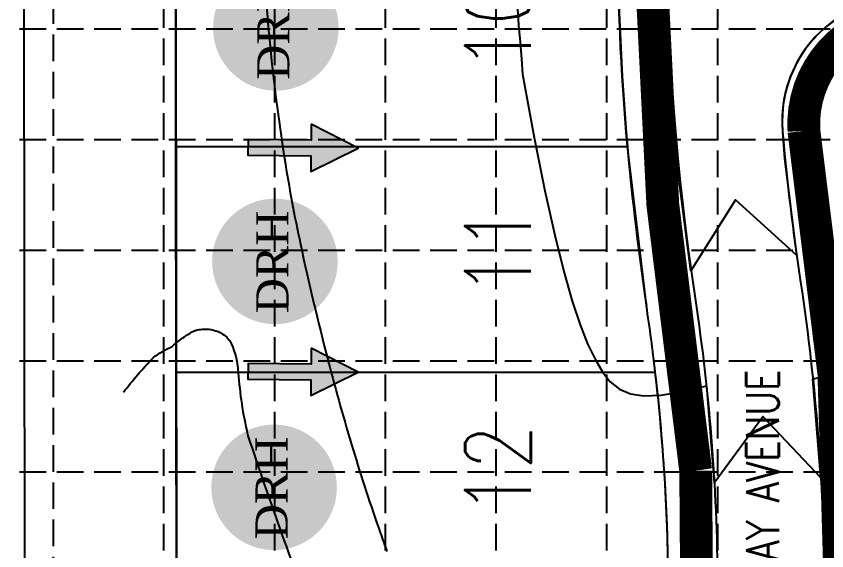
# Model space of a CAD drawing. Extents: x 4918 to 6001, y 3085 to 4816.
# Drawn here: x 5018.7 to 5216.3, y 3823.3 to 3953.6 of the extents above; entities that cross this region are included whole.
import ezdxf
from ezdxf.enums import TextEntityAlignment as Align

# ---------------------------------------------------------------- set-up
doc = ezdxf.new("R2010")
doc.units = 0
doc.header["$LTSCALE"] = 40
doc.header["$MEASUREMENT"] = 0
doc.linetypes.add('HIDDEN', pattern=[0.35, 0.25, -0.1])
doc.linetypes.add('HIDDEN2', pattern=[0.175, 0.125, -0.05])
doc.layers.get('0').update_dxf_attribs({"linetype": 'CONTINUOUS'})
for name, color, linetype in [('area', 1, 'CONTINUOUS'), ('ARROWS', 252, 'CONTINUOUS'), ('asph-ex', 2, 'HIDDEN2'), ('base', 5, 'CONTINUOUS'), ('cont-int-pr', 6, 'CONTINUOUS'), ('curb-pr', 3, 'CONTINUOUS'), ('grid', 2, 'CONTINUOUS'), ('lots-pr', 4, 'CONTINUOUS'), ('lots-pr-num', 3, 'CONTINUOUS'), ('ROW', 7, 'CONTINUOUS'), ('rw-pr', 5, 'CONTINUOUS'), ('SODDED LOT', 2, 'CONTINUOUS'), ('street-name-pr$', 4, 'CONTINUOUS')]:
    doc.layers.add(name, color=color, linetype=linetype)
doc.styles.add('DRHorton', font='dutcheb.ttf')
doc.styles.add('S100', font='simplex.shx', dxfattribs={"width": 0.8, "height": 5})
doc.styles.add('S240', font='simplex.shx', dxfattribs={"width": 0.8, "height": 10})

# ---------------------------------------------------------------- blocks, each defined once
blk = doc.blocks.new('arrow')
blk.add_lwpolyline([(-67.01, -25.36), (-59.33, -25.42), (-59.57, -56.14), (-51.89, -56.2), (-51.65, -25.48), (-43.97, -25.54), (-55.3, -2.41), (-67.01, -25.36)], close=True)
at = {"color": 254}
for points in [[(-43.97, -25.54), (-67.01, -25.36), (-55.3, -2.41), (-67.01, -25.36)], [(-59.57, -56.14), (-51.89, -56.2), (-59.33, -25.42), (-51.65, -25.48)]]:
    blk.add_solid(points, dxfattribs=at)
blk = doc.blocks.new('DRHorton')
h = blk.add_hatch(color=1)
h.paths.add_polyline_path([(78.7, 25.78, 1), (40.43, 25.78, 1)])
h.paths.add_polyline_path([(42.33, 17.91), (76.5, 17.91), (76.5, 34.87), (42.33, 34.87)], flags=24)
at = {"layer": 'base', "color": 176, "style": 'DRHorton'}
blk.add_text('DRH', height=9.814, dxfattribs=at).set_placement((59.39, 21.64), align=Align.CENTER)

msp = doc.modelspace()

# ---------------------------------------------------------------- linework, layer by layer
at = {"layer": 'area', "color": 7, "flags": 128}
for points in [[(5165.32, 3976.83), (5057.52, 3976.75), (5057.54, 3956.82), (5057.58, 3921.75), (5167.72, 3921.84, -0.022031)], [(5174.52, 3866.84, 0.008605), (5172.35, 3883.05), (5167.72, 3921.84), (5057.58, 3921.75), (5057.64, 3866.75)], [(5174.52, 3866.84), (5057.64, 3866.75), (5057.7, 3811.75), (5177.7, 3811.84, 0.029019)]]:
    msp.add_lwpolyline(points, format="xyb", close=True, dxfattribs=at)
at = {"layer": 'asph-ex', "color": 7, "linetype": 'Continuous'}
msp.add_line((5019.76, 4711), (5021.43, 3220.49), dxfattribs=at)
at = {"layer": 'cont-int-pr', "color": 43, "elevation": 1223, "flags": 128}
for points in [[(5180.07, 4037.32, 0.045174), (5180.07, 3915.4, 10.493826)], [(5217.92, 3952.43, 0.264577), (5205.55, 3925.46), (5206.01, 3918.96)]]:
    msp.add_lwpolyline(points, format="xyb", dxfattribs=at)
at = {"layer": 'cont-int-pr', "color": 43}
for points in [[(5078.54, 3975.39, 0.014147), (5080.52, 3947.14, 0.014227), (5084.08, 3919.21, 0.000005), (5084.13, 3918.89, 0.000132), (5084.14, 3918.88, 0.0141), (5088.02, 3898.04, 0.010251), (5094.74, 3869.67, 0.000036), (5094.78, 3869.52, 0.000055), (5094.8, 3869.43, 0.010232), (5100.87, 3847.85, 0.010819), (5107.46, 3827.7, 0.000069), (5107.5, 3827.59, 0.000059), (5107.55, 3827.46, 0.002034), (5109.11, 3823.08, 0.010174)], [(5044.88, 3861.92, -0.025303), (5052.16, 3870.4, -0.053564), (5056.71, 3873.07, -0.000076), (5057.13, 3873.43, -0.000654), (5057.18, 3873.48, -0.025364), (5060.11, 3875.72, -0.040094), (5062.14, 3876.88, -0.067533), (5062.91, 3877.13, -0.032089), (5064.6, 3877.31, -0.075569), (5066.84, 3877.07, -0.073986), (5068.96, 3876.17, -0.068131), (5070.35, 3875.02, -0.084653), (5071.15, 3873.8, -0.085204), (5072.87, 3866.68, 0.040801), (5075.14, 3851.63, 0.000018), (5075.18, 3851.45, 0.000023), (5075.21, 3851.32, 0.014136), (5092.48, 3803.36, 0.029457), (5100.72, 3780.31, 0.000607), (5100.89, 3779.9, 0.000981), (5101, 3779.65, 0.027675), (5107.17, 3767.29, 0.014775)]]:
    msp.add_lwpolyline(points, format="xyb", dxfattribs=at)
for points in [[(5140.89, 3955.39), (5141.2, 3951.43), (5141.54, 3947.3), (5141.87, 3943.17), (5142.17, 3939.48)], [(5255.6, 3872.4), (5254.5, 3872.68), (5252.3, 3872.97), (5250.04, 3873.01), (5247.66, 3872.84), (5245.13, 3872.47), (5242.38, 3871.95), (5239.36, 3871.3), (5236.07, 3870.55), (5232.56, 3869.73), (5228.95, 3868.87), (5225.34, 3868), (5221.83, 3867.16), (5218.53, 3866.37), (5215.53, 3865.66), (5212.95, 3865.07)]]:
    msp.add_lwpolyline(points, dxfattribs=at)
at = {"layer": 'cont-int-pr', "color": 43, "flags": 128}
for points in [[(5142.17, 3939.48), (5145.01, 3924.03), (5147.61, 3911.04), (5149.99, 3900.23), (5152.2, 3891.35), (5154.25, 3884.15), (5156.18, 3878.36), (5158.02, 3873.72), (5159.82, 3869.98), (5161.61, 3866.91), (5163.54, 3864.48), (5165.76, 3862.7), (5168.45, 3861.55), (5171.75, 3861.06), (5175.83, 3861.21), (5180.85, 3862.02), (5186.97, 3863.49)], [(5186.97, 3863.49), (5188.9, 3839.87), (5200.76, 3855.97), (5214.88, 3841.06), (5212.95, 3865.07)]]:
    msp.add_lwpolyline(points, dxfattribs=at)
at = {"layer": 'cont-int-pr', "color": 43, "elevation": 1223, "flags": 128}
msp.add_lwpolyline([(5206.01, 3918.96), (5208.9, 3895.37), (5194.1, 3908.86), (5183.19, 3891.51), (5180.07, 3915.4)], dxfattribs=at)
at = {"layer": 'curb-pr', "color": 7, "flags": 128}
for points in [[(5226.4, 4433.51, 0.151547), (5189.14, 4312.91), (5189.33, 4139.27, -0.037286), (5184.01, 4066.93, 0.074675), (5184.22, 3884.84, -0.037286), (5189.7, 3812.52), (5189.86, 3671.77, 0.152968), (5228.07, 3550.29)], [(5326.77, 3981, -0.722499), (5258.61, 3947.47, 0.027164), (5254.43, 3951.29, 0.663627), (5205.55, 3925.46, 0.015758), (5209.93, 3888.73, -0.037488), (5215.7, 3812.13)]]:
    msp.add_lwpolyline(points, format="xyb", dxfattribs=at)
at = {"layer": 'grid', "color": 253, "linetype": 'HIDDEN', "ltscale": 0.65}
for p, q in [((5027.82, 3114.55), (5027.82, 4788.55)), ((5054.73, 3113.55), (5054.73, 4787.55)), ((5081.73, 3113.55), (5081.73, 4787.55)), ((5108.73, 3113.55), (5108.73, 4787.55)), ((5135.73, 3113.55), (5135.73, 4787.55)), ((5162.73, 3113.55), (5162.73, 4787.55)), ((5189.73, 3113.55), (5189.73, 4787.55)), ((4946.73, 3950.55), (5891.85, 3950.55)), ((4946.73, 3923.55), (5891.85, 3923.55)), ((4946.73, 3896.55), (5891.85, 3896.55)), ((4946.73, 3869.55), (5891.85, 3869.55)), ((4946.73, 3842.55), (5891.85, 3842.55))]:
    msp.add_line(p, q, dxfattribs=at)
at = {"layer": 'lots-pr', "color": 7}
for p, q in [((5167.72, 3921.84), (5057.64, 3921.75)), ((5174.52, 3866.84), (5057.71, 3866.75))]:
    msp.add_line(p, q, dxfattribs=at)
at = {"layer": 'ROW', "color": 7}
msp.add_line((5056.75, 4711), (5058.39, 3220.49), dxfattribs=at)
at = {"layer": 'rw-pr', "color": 7}
msp.add_line((5057.04, 4461.21), (5058.13, 3491.75), dxfattribs=at)
for centre, radius, start, end in [((5790.32, 3976.57), 625, 179.97543, 185.02373), ((5790.32, 3976.57), 625, 185.02373, 188.60573), ((4702.7, 3811.97), 475, 6.6337, 8.6057), ((4702.7, 3811.97), 475, 0.0644, 6.6337)]:
    msp.add_arc(centre, radius, start, end, dxfattribs=at)
at = {"layer": 'SODDED LOT', "const_width": 8, "flags": 128}
for points in [[(5024.3, 4432.4), (5035.42, 4466.75), (5035.74, 4471.84), (5040.19, 4483.93), (5045.91, 4489.02), (5054.5, 4493.15), (5067.21, 4493.47), (5147.75, 4493.48), (5173.18, 4489.98), (5191.3, 4483.94), (5212.59, 4474.08, -0.476593), (5221.07, 4433.4, 0.149858), (5184.78, 4308.9), (5184.62, 4119.38), (5183.14, 4095.86), (5174.68, 4038.33, 0.055148), (5184.37, 3842.75), (5184.98, 3758.66)], [(5330.4, 3982.85, -0.785709), (5252.33, 3947.45), (5245.51, 3952.33, 0.531458), (5210.74, 3925.67), (5218.05, 3866.51), (5221.17, 3759.42)]]:
    msp.add_lwpolyline(points, format="xyb", dxfattribs=at)

# ---------------------------------------------------------------- block references
at = {"layer": 'ARROWS'}
for name, p, xscale, yscale, zscale, rotation in [('DRHorton', (5102.64, 3903.11), 0.7999999999999545, 0.7999999999999545, 0.8, 90), ('arrow', (5103.31, 3893.75), 0.5, 0.5, 0.5, 270), ('DRHorton', (5102.41, 3846.18), 0.7999999999999545, 0.7999999999999545, 0.8, 90), ('arrow', (5103.31, 3839.13), 0.5, 0.5, 0.5, 270), ('DRHorton', (5102.21, 3791.08), 0.7999999999999545, 0.7999999999999545, 0.8, 90)]:
    msp.add_blockref(name, p, dxfattribs=dict(at, xscale=xscale, yscale=yscale, zscale=zscale, rotation=rotation))

# ---------------------------------------------------------------- texts
at = {"layer": 'lots-pr-num', "color": 7, "style": 'S100', "width": 0.8}
for s, p in [('10', (5144.14, 3940.43)), ('11', (5144.14, 3885.44)), ('12', (5144.14, 3832.04))]:
    msp.add_text(s, height=16, rotation=90, dxfattribs=at).set_placement(p)
at = {"layer": 'street-name-pr$', "color": 7, "style": 'S240', "width": 0.8}
msp.add_text('WINDWAY AVENUE', height=8, rotation=90.0797, dxfattribs=at).set_placement((5204.73, 3793.7))

doc.saveas('drawing.dxf')
